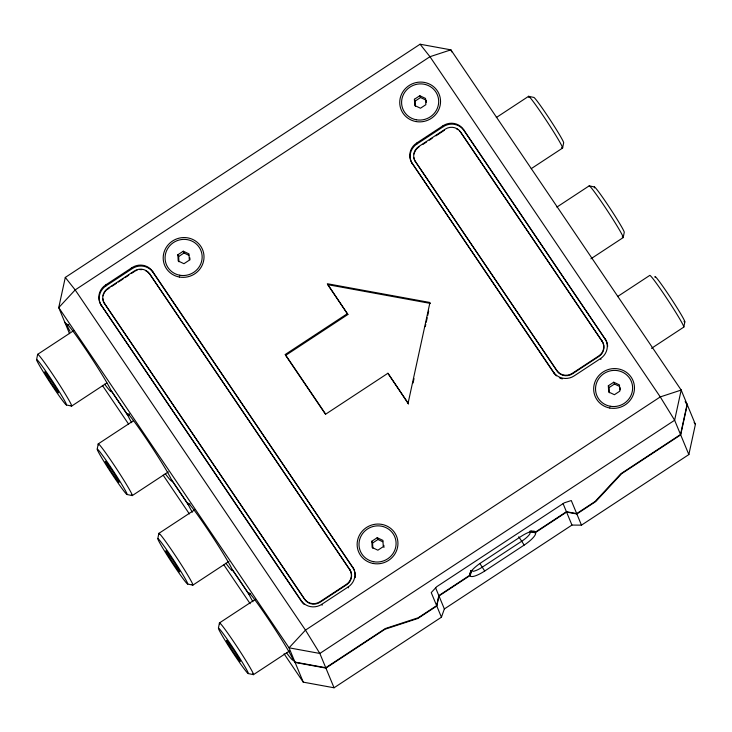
<?xml version="1.0" encoding="UTF-8"?>
<svg xmlns="http://www.w3.org/2000/svg" width="732" height="732" viewBox="0 0 732 732"><rect width="100%" height="100%" fill="white"/><g stroke="black" fill="none" stroke-linecap="round" stroke-linejoin="round"><path stroke-width="1.1" d="M530.435 531.871L529.712 534.168A11.785 3.029 -34.1 0 1 521.788 541.195L482.324 567.135A11.785 3.029 -34.1 0 1 473.211 571.308L471.188 570.475L470.209 575.773A15.509 3.989 -34.1 0 0 484.712 571.024L524.176 545.084A15.509 3.989 -34.1 0 0 535.568 532.814L530.325 531.606L535.568 532.814M36.6 359.494L37.661 354.334L73.749 330.617M97.2 449.027L98.271 443.857L133.398 420.772M157.81 538.551L158.871 533.39L194.95 509.673M218.41 628.083L219.481 622.923L255.56 599.206M651.498 348.341L683.779 327.122L684.85 321.961M530.059 530.975L535.312 532.182L566.431 511.723L576.697 513.599L595.107 501.493L620.901 473.714L680.54 434.515L687.092 404.329L681.181 390.065L450.885 49.849L420.086 44.222L65.294 277.428L58.743 307.614L64.654 321.888L67.07 325.429A40.278 2.05 56.7 0 1 84.93 348.121A40.278 2.05 56.7 0 1 110.697 389.882L127.67 414.962A40.278 2.05 56.7 0 1 145.54 437.654A40.278 2.05 56.7 0 1 171.297 479.405L188.28 504.494A40.278 2.05 56.7 0 1 206.14 527.177A40.278 2.05 56.7 0 1 231.907 568.938L248.88 594.018A40.278 2.05 56.7 0 1 266.75 616.71A40.278 2.05 56.7 0 1 292.507 658.461L294.95 662.094L325.749 667.721L385.389 628.523L418.228 617.762L436.647 605.657L438.825 595.601L435.494 587.558M347.517 313.57L285.27 354.489L325.676 414.175L387.923 373.256L408.493 404.009L408.117 403.103L429.959 302.499L327.314 283.732L347.892 314.476L285.645 355.395L325.42 414.147M413.058 383.001L414.019 378.581M425.292 326.618L425.777 324.413M426.253 322.199L427.214 317.78M427.698 315.565L428.659 311.146M284.071 653.795L303.258 682.151L334.057 687.778L441.423 617.204L436.794 606.023L438.98 595.958L470.1 575.498M438.825 595.601L469.953 575.142L470.713 570.841M469.953 575.142L470.822 571.116M470.209 575.773L471.307 570.74M441.423 617.204L444.361 608.951L571.957 525.073L581.473 525.146L688.849 454.572L680.687 434.872L687.247 404.695L685.353 401.905M688.849 454.572L695.4 424.386L687.247 404.695M304.1 604.303A14.915 14.393 -22.5 0 1 301.584 601.484L101.217 305.143A14.915 14.393 -22.5 0 1 105.582 285.023L132.035 267.628A14.915 14.393 -22.5 0 1 152.567 271.389L352.934 567.73A14.915 14.393 -22.5 0 1 354.608 571.106M101.592 306.04A14.915 14.393 -22.5 0 1 105.957 285.919L132.41 268.534A14.915 14.393 -22.5 0 1 152.942 272.286L352.934 567.73M107.778 288.426L134.231 271.041A11.19 10.797 -22.5 0 1 149.63 273.86L349.814 569.752A11.19 10.797 -22.5 0 1 346.538 584.841L320.085 602.235A11.19 10.797 -22.5 0 1 304.686 599.417L104.502 303.515A11.19 10.797 -22.5 0 1 107.778 288.426L107.97 288.884A11.19 10.797 -22.5 0 0 106.433 290.082M107.97 288.884L109.855 287.639M111.749 286.395L116.47 283.293M118.364 282.049L123.086 278.947M124.971 277.702L128.75 275.223M131.586 273.356L134.423 271.49M67.07 325.429L68.625 324.413M70.052 331.285A40.278 2.05 56.7 0 1 67.252 325.877L68.808 324.852M177.885 254.745L183.275 251.204L189.002 253.903L189.332 260.153L183.942 263.703L178.215 260.995L177.885 254.745L178.635 256.557L178.91 261.763M414.413 99.268L419.802 95.727L425.53 98.436L425.859 104.685L420.47 108.226L414.751 105.518L414.413 99.268L415.163 101.08L415.437 106.286M178.635 256.557L184.025 253.007L188.792 255.267M415.163 101.08L420.552 97.539L425.319 99.79M556.457 375.864A14.915 14.393 -22.5 0 1 553.941 373.055L412.162 163.273A14.915 14.393 -22.5 0 1 416.535 143.152L442.988 125.767A14.915 14.393 -22.5 0 1 463.521 129.518L605.291 339.3A14.915 14.393 -22.5 0 1 607.661 346.364M412.528 164.151A14.915 14.393 -22.5 0 1 416.892 144.03L443.354 126.645A14.915 14.393 -22.5 0 1 463.878 130.397L605.291 339.3M418.731 146.565L445.184 129.18A11.19 10.797 -22.5 0 1 460.584 131.989L602.18 341.341A11.19 10.797 -22.5 0 1 598.904 356.429L572.451 373.823A11.19 10.797 -22.5 0 1 557.052 371.005L415.456 161.653A11.19 10.797 -22.5 0 1 418.731 146.565L418.914 147.013A11.19 10.797 -22.5 0 0 417.386 148.221M422.693 144.533L426.472 142.045M429.309 140.187L432.145 138.321M435.924 135.841L444.425 130.25M496.296 117.55L528.577 96.331L533.738 97.402A27.221 1.391 56.7 0 1 549.869 119.417A27.221 1.391 56.7 0 1 563.64 142.905L562.579 148.065L531.24 168.662M106.799 382.973L71.663 406.068L66.502 404.997A27.221 1.391 56.7 0 1 43.051 371.499A27.221 1.391 56.7 0 1 45.1 370.236A27.221 1.391 56.7 0 1 66.502 404.997M127.67 414.962L129.225 413.937M131.723 422.693A40.278 2.05 56.7 0 1 127.862 415.41L129.418 414.385M556.896 207.083L589.178 185.864L594.338 186.935M168.351 471.875L132.272 495.591L127.112 494.521A27.221 1.391 56.7 0 1 103.66 461.032A27.221 1.391 56.7 0 1 105.701 459.769A27.221 1.391 56.7 0 1 127.112 494.521M192.333 512.217A40.278 2.05 56.7 0 1 188.463 504.934L190.018 503.909M590.898 258.817L623.179 237.589L624.24 232.428A27.221 1.391 56.7 0 0 608.512 205.985A27.221 1.391 56.7 0 0 594.549 187.895M617.497 296.606L649.787 275.388A30.954 1.574 56.7 0 1 668.124 300.422A30.954 1.574 56.7 0 1 683.779 327.122M228.951 561.407L192.873 585.124L187.712 584.054A27.221 1.391 56.7 0 1 164.261 550.565A27.221 1.391 56.7 0 1 166.301 549.293A27.221 1.391 56.7 0 1 187.712 584.054M415.456 161.653L556.86 370.557A11.19 10.797 -22.5 0 0 572.259 373.366L598.712 355.981A11.19 10.797 -22.5 0 0 601.988 340.892M604.925 338.422A14.915 14.393 -22.5 0 1 600.56 358.543L574.108 375.928A14.915 14.393 -22.5 0 1 553.575 372.176L412.162 163.273M252.933 601.75A40.278 2.05 56.7 0 1 249.063 594.466L250.618 593.442M371.819 541.241L377.209 537.691L382.937 540.399L383.266 546.648L377.877 550.189L372.149 547.49L371.819 541.241L372.57 543.043L372.844 548.25M608.347 385.764L613.736 382.223L619.464 384.922L619.794 391.172L614.404 394.713L608.685 392.013L608.347 385.764L609.097 387.567L609.372 392.773M372.57 543.043L377.959 539.502L382.726 541.753M609.097 387.567L614.487 384.026L619.254 386.276M104.502 303.515L304.503 598.968A11.19 10.797 -22.5 0 0 319.893 601.777L346.355 584.392A11.19 10.797 -22.5 0 0 349.631 569.304M101.217 305.143L301.209 600.588A14.915 14.393 -22.5 0 0 321.741 604.339L348.194 586.954A14.915 14.393 -22.5 0 0 352.568 566.833M289.561 650.931L253.473 674.648L248.313 673.577A27.221 1.391 56.7 0 1 224.87 640.088A27.221 1.391 56.7 0 1 226.911 638.826A27.221 1.391 56.7 0 1 248.313 673.577M286.468 652.752A40.278 2.05 56.7 0 0 292.69 658.91L295.106 662.451L325.896 668.087L385.023 629.227L417.862 618.467L436.794 606.023M680.687 434.872L621.569 473.741L595.775 501.521L576.843 513.965L566.577 512.089L535.458 532.539M430.334 303.405L327.689 284.638L347.892 314.476M531.093 531.158L535.312 532.182M420.086 44.222L429.968 56.703L660.264 396.918L674.63 420.241L680.54 434.515M65.294 277.428L75.176 289.918L305.473 630.124L319.838 653.456L325.749 667.721M685.207 401.539L687.092 404.329M694.119 422.501L695.4 424.386M459.568 130.982A11.19 10.797 -22.5 0 1 460.767 132.446L602.18 341.341M518.75 536.721L524.176 545.084M387.923 373.256L408.117 403.103M479.899 563.548L484.712 571.024M149.63 273.86L349.814 569.752M127.862 415.41L110.88 390.321A40.278 2.05 56.7 0 1 104.658 384.172M188.463 504.934L171.48 479.853A40.278 2.05 56.7 0 1 165.267 473.696M249.063 594.466L232.09 569.377A40.278 2.05 56.7 0 1 225.868 563.228M102.389 385.407L128.622 424.157M163.163 475.187L189.387 513.937M223.937 564.967L250.161 603.708M67.252 325.877L64.809 322.245L69.531 333.646M613.736 382.223L614.487 384.026M600.56 358.543L600.926 359.421M451.726 51.89L450.885 49.849L429.968 56.703L75.176 289.918L58.743 307.614L289.039 647.82L294.95 662.094M463.521 129.518L463.878 130.397M553.575 372.176L553.941 373.055M442.988 125.767L443.354 126.645M419.802 95.727L420.552 97.539M576.697 513.599L571.28 500.542L564.308 502.82L436.711 586.698L431.23 592.6L436.647 605.657M576.843 513.965L581.473 525.146M416.535 143.152L416.892 144.03M563.1 503.689L566.431 511.723M566.577 512.089L571.957 525.073M438.98 595.958L444.361 608.951M377.209 537.691L377.959 539.502M285.27 354.489L285.645 355.395M348.194 586.954L348.569 587.851M183.275 251.204L184.025 253.007M321.741 604.339L322.117 605.245M301.209 600.588L301.584 601.484M325.896 668.087L334.057 687.778M152.567 271.389L152.942 272.286M132.035 267.628L132.41 268.534M295.106 662.451L303.258 682.151M105.582 285.023L105.957 285.919M620.269 387.777L620.379 389.854M426.28 100.238L426.39 102.324M383.852 545.331L383.961 547.417M189.863 257.801L189.972 259.878M415.639 162.101A11.19 10.797 -22.5 0 1 413.955 157.746M414.092 153.976A11.19 10.797 -22.5 0 1 416.709 148.907M456.484 128.786A11.19 10.797 -22.5 0 1 458.131 129.756M104.694 303.972A11.19 10.797 -22.5 0 1 102.91 298.674M103.139 295.847A11.19 10.797 -22.5 0 1 104.109 293.148M104.585 292.315A11.19 10.797 -22.5 0 1 105.756 290.778M135.255 270.996A11.19 10.797 -22.5 0 1 137.049 270.209M139.904 269.623A11.19 10.797 -22.5 0 1 141.843 269.641M145.54 270.657A11.19 10.797 -22.5 0 1 149.822 274.308M528.806 97.429A30.954 1.574 56.7 0 1 546.914 121.366A30.954 1.574 56.7 0 1 561.645 147.397M589.178 185.864A30.954 1.574 56.7 0 1 609.729 214.275A30.954 1.574 56.7 0 1 622.255 236.93M98.5 444.955A30.954 1.574 56.7 0 1 116.608 468.901A30.954 1.574 56.7 0 1 131.339 494.923M159.109 534.488A30.954 1.574 56.7 0 1 177.217 558.424A30.954 1.574 56.7 0 1 191.949 584.456M37.661 354.334A30.954 1.574 56.7 0 1 58.212 382.754A30.954 1.574 56.7 0 1 70.739 405.4M655.149 277.428A27.221 1.391 56.7 0 1 671.07 298.482A27.221 1.391 56.7 0 1 684.036 321.375M219.71 624.012A30.954 1.574 56.7 0 1 237.818 647.957A30.954 1.574 56.7 0 1 252.549 673.989M562.359 378.892A14.915 14.393 -22.5 0 1 559.651 377.922M354.874 572.003A14.915 14.393 -22.5 0 1 355.176 577.639M469.834 574.867A15.509 3.989 -34.1 0 1 481.226 562.597L520.69 536.666A15.509 3.989 -34.1 0 1 535.193 531.908M681.181 390.065L674.63 420.241L319.838 653.456L289.039 647.82L305.473 630.124L660.264 396.918L681.181 390.065M179.752 275.232A18.648 17.998 -22.5 0 0 201.254 251.433A18.648 17.998 -22.5 0 0 169.824 245.687A18.648 17.998 -22.5 0 0 179.752 275.232M416.279 119.764A18.648 17.998 -22.5 0 0 437.782 95.956A18.648 17.998 -22.5 0 0 406.352 90.21A18.648 17.998 -22.5 0 0 416.279 119.764M373.686 561.728A18.648 17.998 -22.5 0 0 395.188 537.928A18.648 17.998 -22.5 0 0 363.758 532.173A18.648 17.998 -22.5 0 0 373.686 561.728M610.213 406.251A18.648 17.998 -22.5 0 0 631.716 382.452A18.648 17.998 -22.5 0 0 600.286 376.706A18.648 17.998 -22.5 0 0 610.213 406.251M108.199 466.769A12.682 0.65 56.7 0 0 119.124 482.37A12.682 0.65 56.7 0 0 109.15 466.183A12.682 0.65 56.7 0 0 108.199 466.769M168.799 556.302A12.682 0.65 56.7 0 0 179.724 571.902A12.682 0.65 56.7 0 0 169.751 555.707A12.682 0.65 56.7 0 0 168.799 556.302M47.598 377.245A12.682 0.65 56.7 0 0 58.514 392.837A12.682 0.65 56.7 0 0 48.541 376.651A12.682 0.65 56.7 0 0 47.598 377.245M229.409 645.825A12.682 0.65 56.7 0 0 240.325 661.426A12.682 0.65 56.7 0 0 230.36 645.24A12.682 0.65 56.7 0 0 229.409 645.825M609.829 408.026A20.514 19.791 -22.5 0 0 633.482 381.848A20.514 19.791 -22.5 0 0 598.913 375.525A20.514 19.791 -22.5 0 0 609.829 408.026M373.293 563.503A20.514 19.791 -22.5 0 0 396.954 537.325A20.514 19.791 -22.5 0 0 362.377 531.002A20.514 19.791 -22.5 0 0 373.293 563.503M415.886 121.539A20.514 19.791 -22.5 0 0 439.548 95.352A20.514 19.791 -22.5 0 0 404.979 89.039A20.514 19.791 -22.5 0 0 415.886 121.539M179.358 277.016A20.514 19.791 -22.5 0 0 203.02 250.829A20.514 19.791 -22.5 0 0 168.442 244.506A20.514 19.791 -22.5 0 0 179.358 277.016"/></g></svg>
